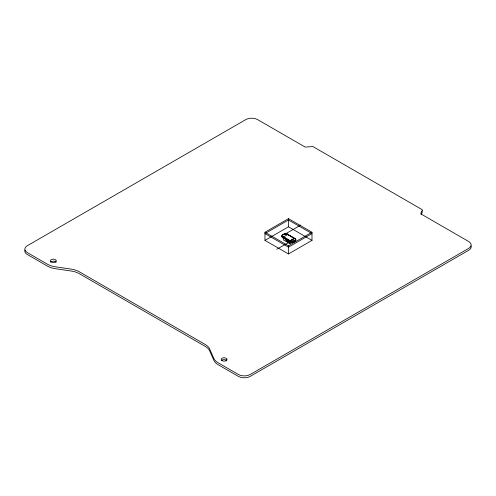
<?xml version="1.0" encoding="UTF-8"?>
<svg xmlns="http://www.w3.org/2000/svg" width="496" height="496" viewBox="0 0 496 496"><rect width="100%" height="100%" fill="white"/><g stroke="black" fill="none" stroke-linecap="round" stroke-linejoin="round"><path stroke-width="0.74" d="M284.729 238.185L289.094 240.913M288.021 240.101L289.391 240.876M288.195 240.944L288.077 241.775L285.963 240.554L285.845 239.587M421.073 214.644L422.369 212.096L421.978 211.42M290.123 240.752L294.277 238.415M282.472 235.098L282.205 235.922A2.244 1.296 0 0 0 282.664 237.603L283.247 237.937L283.247 239.822L289.819 243.617L291.809 242.463M282.478 235.092L282.162 235.712L282.497 236.319L290.972 241.267A1.686 0.973 0 0 0 293.334 241.285L295.089 240.238A1.755 1.011 0 0 0 294.946 238.805L286.917 234.062L288.257 234.837M221.433 360.617L221.836 360.245A3.119 1.81 0.1 0 1 223.752 359.65L224.49 359.674A2.902 1.674 0.1 0 1 226.114 360.146L226.895 360.964M264.963 232.233L288.48 218.662L311.99 232.233L311.99 240.38L288.48 253.952L264.963 240.38L264.963 232.233L288.48 245.811L311.99 232.233M264.963 240.38L288.48 226.802L311.99 240.38M282.336 235.674L282.336 234.949L284.14 233.907L284.14 234.478M284.375 234.534L300.737 225.085M283.247 237.113L287.897 234.422M289.819 240.907L294.469 238.216M283.439 236.914L290.972 241.267A1.649 0.955 0 0 0 293.303 241.223L295.089 240.188L295.089 241.112L293.303 242.147A1.649 0.955 0 0 1 290.972 242.141L282.67 237.305M282.323 234.961A2.244 1.296 0 0 0 282.664 236.772L290.712 241.422A2.021 1.166 0 0 0 293.57 241.422L295.362 240.386A2.133 1.228 0 0 0 295.213 238.65L287.153 233.994A2.127 1.228 0 0 0 284.158 233.901M289.819 243.617L289.819 241.732L290.712 242.246A2.021 1.166 0 0 0 293.57 242.246L295.362 241.217A2.133 1.228 0 0 0 295.69 239.847M276.78 249.265L293.483 239.797M51.113 261.659L53.766 261.082L56.122 262.229M286.068 238.979L284.723 238.223M285.851 233.728L285.163 233.74L286.793 233.988L285.863 233.728M283.439 237.789L290.123 241.577M282.739 236.493L282.887 237.472A1.91 1.104 0 0 1 282.503 235.972M282.887 236.549L282.887 236.598A1.91 1.104 0 0 1 282.59 235.073L284.413 234.013A1.755 1.011 0 0 1 286.893 234.106L294.977 238.787M288.833 241.391L285.212 239.221L285.212 238.706M282.732 236.487L282.205 235.922M295.325 239.921L295.566 240.293L295.325 239.921A1.755 1.011 0 0 1 295.089 241.112M295.368 240.38L295.368 241.211M293.57 241.422L293.57 242.246M293.303 241.273L293.334 242.116A1.686 0.973 0 0 1 290.947 242.116L290.947 241.285M290.712 241.422L290.712 242.246M288.901 240.839L288.901 241.354M288.833 240.796L288.833 241.31M288.48 218.662L288.48 226.802M288.48 245.811L288.48 253.952M287.153 233.994L287.153 234.614M286.893 234.106L286.893 234.155A1.798 1.035 0 0 0 284.375 234.044M285.138 238.663L285.138 239.177M282.664 236.772L282.664 237.603M50.561 262.248A2.926 1.686 0 0 1 51.113 261.659M24.974 250.071A8.296 4.793 0 0 0 27.23 254.442L47.473 266.129A16.597 9.585 0 0 0 55.075 268.64L71.548 271.083A16.597 9.585 0 0 1 79.149 273.587L205.288 346.425A16.597 9.585 0 0 1 209.628 350.821L213.857 360.325A16.597 9.585 0 0 0 218.197 364.721L238.433 376.408A8.296 4.793 0 0 0 250.17 376.408L468.77 250.226A8.296 4.793 0 0 0 471.026 245.861M226.963 359.29C226.517 361.733 222.09 361.733 221.16 359.594C221.538 357.287 225.165 357.349 226.622 358.627L226.963 359.29M282.193 236.462C283.21 238.192 281.877 237.181 282.472 236.059L282.199 236.456M422.35 210.261L420.751 213.354L421.141 214.049L468.77 241.558A8.296 4.793 0 0 1 468.77 248.335L250.17 374.511A8.296 4.793 0 0 1 238.44 374.511L218.197 362.824A16.597 9.585 0 0 1 213.857 358.428L209.628 348.924A16.597 9.585 0 0 0 205.288 344.528L79.149 271.69A16.597 9.585 0 0 0 71.548 269.185L55.075 266.743A16.597 9.585 0 0 1 47.473 264.232L27.23 252.545A8.296 4.793 0 0 1 27.23 245.774L245.83 119.592A8.296 4.793 0 0 1 257.56 119.592L305.201 147.095L312.883 146.543L422.133 209.641L422.35 210.261M56.234 261.026L55.856 261.702C54.337 262.892 51.348 262.954 50.431 261.008A3.063 1.767 -0.1 0 1 51.076 259.786C52.613 258.807 55.93 258.807 56.234 261.026M288.48 220.013L264.963 233.591L288.48 247.169L311.99 233.591L288.48 220.013M284.512 233.914L285.15 233.74L284.518 233.907M295.318 238.948L295.566 239.332L295.325 238.954"/></g></svg>
